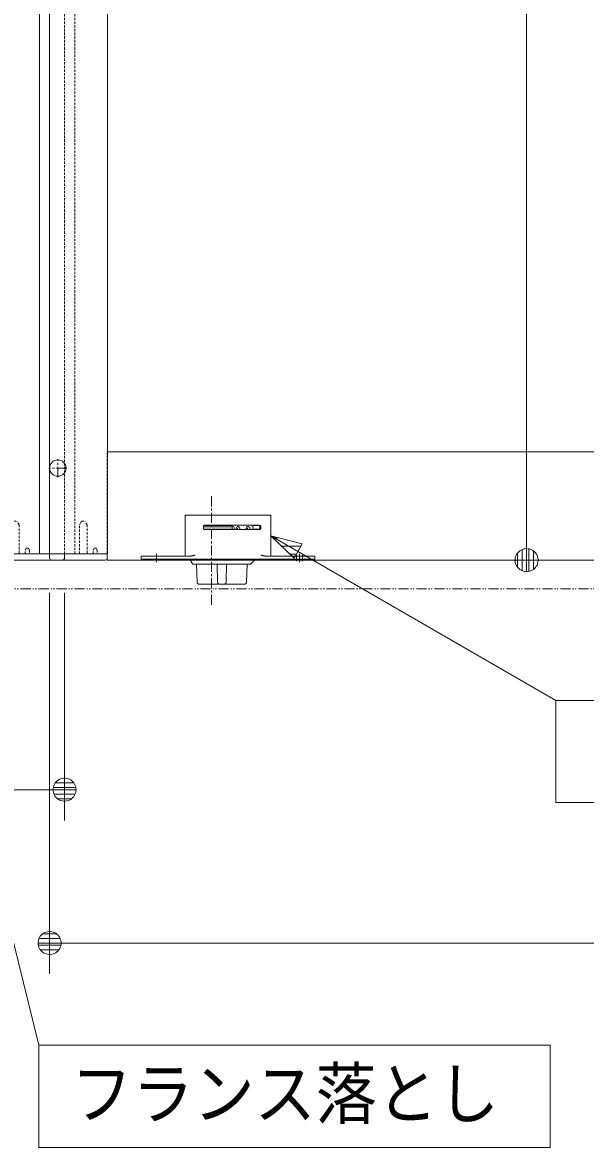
# Model space of a CAD drawing. Units: millimetres, scale not verified. Extents: x -4547 to 4547, y -2284 to 2284.
# Drawn here: x -66 to 209, y -1769 to -1219 of the extents above; entities that cross this region are included whole.
import ezdxf
from ezdxf.enums import TextEntityAlignment as Align

# ---------------------------------------------------------------- set-up
doc = ezdxf.new("R2010")
doc.units = ezdxf.units.MM
doc.header["$LTSCALE"] = 20
for name, pattern in [('CHAIN1', [8, 5, -1, 1, -1]), ('DASHED1', [1.8, 1.2, -0.6]), ('DOUBLE_CHAIN1', [8.8, 5, -1, 0.6, -0.6, 0.6, -1])]:
    doc.linetypes.add(name, pattern=pattern)
for name, color, linetype, lineweight in [('0-0_3一般', 7, 'Continuous', 9), ('0-2_0', 7, 'Continuous', 9), ('0-3_2寸法-3', 7, 'Continuous', 9), ('0-4_2寸法-1', 7, 'Continuous', 9)]:
    doc.layers.add(name, color=color, linetype=linetype, lineweight=lineweight)
doc.styles.add('ＭＳ ゴシック', font='')
doc.styles.get('ＭＳ ゴシック').set_extended_font_data('MS Gothic')

# ---------------------------------------------------------------- blocks, each defined once
blk = doc.blocks.new('_Dot')
at = {"layer": '0-2_0'}
for p, q in [((-10, 0), (-20, 0)), ((9.78, 2), (-9.78, 2)), ((7.99, 6), (-7.99, 6)), ((9.16, -3.98), (-9.16, -3.98)), ((6, -7.98), (-6, -7.98))]:
    blk.add_line(p, q, dxfattribs=at)
for points in [[(10, 0), (9.92, 1.25), (9.69, 2.49), (9.3, 3.68), (8.76, 4.82), (8.09, 5.88), (7.29, 6.85), (6.37, 7.71), (5.36, 8.44), (4.26, 9.05), (3.09, 9.51), (1.87, 9.82), (0.63, 9.98), (-0.63, 9.98), (-1.87, 9.82), (-3.09, 9.51), (-4.26, 9.05), (-5.36, 8.44), (-6.37, 7.71), (-7.29, 6.85), (-8.09, 5.88), (-8.76, 4.82), (-9.3, 3.68), (-9.69, 2.49), (-9.92, 1.25), (-10, 0), (0, 0)], [(-10, 0), (-9.92, -1.25), (-9.69, -2.49), (-9.3, -3.68), (-8.76, -4.82), (-8.09, -5.88), (-7.29, -6.85), (-6.37, -7.71), (-5.36, -8.44), (-4.26, -9.05), (-3.09, -9.51), (-1.87, -9.82), (-0.63, -9.98), (0.63, -9.98), (1.87, -9.82), (3.09, -9.51), (4.26, -9.05), (5.36, -8.44), (6.37, -7.71), (7.29, -6.85), (8.09, -5.88), (8.76, -4.82), (9.3, -3.68), (9.69, -2.49), (9.92, -1.25), (10, 0), (0, 0)]]:
    blk.add_lwpolyline(points, close=True, dxfattribs=at)
blk = doc.blocks.new('グループ-103')
at = {"layer": '0-0_3一般', "linetype": 'CHAIN1'}
for p, q in [((25828.5, -28828), (25828.5, -28652)), ((25916.5, -28740), (25740.5, -28740))]:
    blk.add_line(p, q, dxfattribs=at)
at = {"layer": '0-0_3一般'}
blk.add_circle((25828.5, -28740), 80, dxfattribs=at)
blk = doc.blocks.new('グループ-106')
at = {"layer": '0-0_3一般', "linetype": 'DASHED1'}
for p, q in [((25396.5, -29260), (25376.5, -29294.6)), ((25396.5, -29260), (25430.5, -29260)), ((25450.5, -29294.6), (25430.5, -29260)), ((25376.5, -29580), (25376.5, -29294.6)), ((25450.5, -29294.6), (25450.5, -29580)), ((25515.7, -29541.2), (25515.8, -29541.2)), ((25525.7, -29524), (25535.3, -29524)), ((25535.3, -29524), (25540.5, -29524)), ((25540.5, -29524), (25550.5, -29541.2)), ((25545.3, -29541.2), (25544.5, -29541.3)), ((25550.4, -29541.1), (25550.5, -29541.2))]:
    blk.add_line(p, q, dxfattribs=at)
at = {"layer": '0-0_3一般'}
for p, q in [((25330.5, -29620), (25330.5, -29580)), ((25330.5, -29580), (25894.5, -29580)), ((25894.5, -29620), (25894.5, -29580)), ((25874.5, -29640), (25350.5, -29640))]:
    blk.add_line(p, q, dxfattribs=at)
at = {"layer": '0-0_3一般', "linetype": 'DASHED1'}
for points in [[(25510.5, -29580), (25510.5, -29541.3), (25510.6, -29541.2)], [(25510.6, -29541.2), (25520.5, -29524), (25525.7, -29524)], [(25510.6, -29541.2), (25510.7, -29541.1), (25510.8, -29541.1), (25510.9, -29541), (25511, -29540.9), (25511.1, -29540.8), (25511.2, -29540.8), (25511.3, -29540.7), (25511.4, -29540.7), (25511.6, -29540.6), (25511.7, -29540.6), (25511.8, -29540.6), (25511.9, -29540.6), (25512, -29540.5), (25512.2, -29540.5), (25512.3, -29540.5), (25512.4, -29540.5), (25512.6, -29540.5), (25512.7, -29540.6), (25512.9, -29540.6), (25513, -29540.6), (25513.2, -29540.7), (25513.3, -29540.7), (25513.4, -29540.7), (25513.6, -29540.8), (25513.7, -29540.8), (25513.9, -29540.8), (25514, -29540.9), (25514.2, -29540.9), (25514.3, -29540.9), (25514.4, -29540.9), (25514.6, -29541), (25514.7, -29541), (25514.8, -29541), (25515, -29541.1), (25515.1, -29541.1), (25515.3, -29541.1), (25515.4, -29541.2), (25515.5, -29541.2), (25515.7, -29541.2)], [(25545.3, -29541.2), (25545.4, -29541.2), (25545.6, -29541.2), (25545.7, -29541.2), (25545.8, -29541.1), (25546, -29541.1), (25546.1, -29541.1), (25546.2, -29541), (25546.4, -29541), (25546.5, -29541), (25546.7, -29540.9), (25546.8, -29540.9), (25546.9, -29540.9), (25547.1, -29540.8), (25547.2, -29540.8), (25547.4, -29540.8), (25547.5, -29540.7), (25547.7, -29540.7), (25547.8, -29540.7), (25548, -29540.6), (25548.1, -29540.6), (25548.3, -29540.6), (25548.4, -29540.5), (25548.5, -29540.5), (25548.7, -29540.5), (25548.8, -29540.5), (25548.9, -29540.5), (25549.1, -29540.5), (25549.2, -29540.5), (25549.3, -29540.5), (25549.5, -29540.6), (25549.6, -29540.6), (25549.7, -29540.6), (25549.8, -29540.7), (25549.9, -29540.7), (25550, -29540.8), (25550.1, -29540.9), (25550.2, -29541), (25550.3, -29541), (25550.4, -29541.1)], [(25550.5, -29541.2), (25550.5, -29541.3), (25550.5, -29580)]]:
    blk.add_lwpolyline(points, dxfattribs=at)
at = {"layer": '0-0_3一般'}
for centre, start, end in [((25350.5, -29620), 180, 270), ((25874.5, -29620), 270, 0)]:
    blk.add_arc(centre, 20, start, end, dxfattribs=at)
blk = doc.blocks.new('グループ-107')
at = {"layer": '0-0_3一般'}
for p, q in [((25648.5, 16720), (25648.5, -29580)), ((25648.5, -29580), (25330.5, -29580))]:
    blk.add_line(p, q, dxfattribs=at)
at = {"layer": '0-0_3一般', "linetype": 'DASHED1'}
blk.add_lwpolyline([(25648.5, -29580), (25894.5, -29580), (25894.5, 16720), (25648.5, 16720)], dxfattribs=at)
blk = doc.blocks.new('グループ-109')
at = {"layer": '0-0_3一般', "linetype": 'DASHED1'}
for p, q in [((26060.5, -29260), (26040.5, -29294.6)), ((26060.5, -29260), (26094.5, -29260)), ((26114.5, -29294.6), (26094.5, -29260)), ((26040.5, -29580), (26040.5, -29294.6)), ((26114.5, -29294.6), (26114.5, -29580)), ((26179.7, -29541.2), (26179.8, -29541.2)), ((26189.7, -29524), (26199.3, -29524)), ((26199.3, -29524), (26204.5, -29524)), ((26204.5, -29524), (26214.5, -29541.2)), ((26209.3, -29541.2), (26208.5, -29541.3)), ((26214.4, -29541.1), (26214.5, -29541.2))]:
    blk.add_line(p, q, dxfattribs=at)
at = {"layer": '0-0_3一般'}
for p, q in [((25748.5, -29620), (25748.5, -29580)), ((25748.5, -29580), (26312.5, -29580)), ((26312.5, -29620), (26312.5, -29580)), ((26292.5, -29640), (25768.5, -29640))]:
    blk.add_line(p, q, dxfattribs=at)
at = {"layer": '0-0_3一般', "linetype": 'DASHED1'}
for points in [[(26174.5, -29580), (26174.5, -29541.3), (26174.6, -29541.2)], [(26174.6, -29541.2), (26184.5, -29524), (26189.7, -29524)], [(26174.6, -29541.2), (26174.7, -29541.1), (26174.8, -29541.1), (26174.9, -29541), (26175, -29540.9), (26175.1, -29540.8), (26175.2, -29540.8), (26175.3, -29540.7), (26175.4, -29540.7), (26175.6, -29540.6), (26175.7, -29540.6), (26175.8, -29540.6), (26175.9, -29540.6), (26176, -29540.5), (26176.2, -29540.5), (26176.3, -29540.5), (26176.4, -29540.5), (26176.6, -29540.5), (26176.7, -29540.6), (26176.9, -29540.6), (26177, -29540.6), (26177.2, -29540.7), (26177.3, -29540.7), (26177.4, -29540.7), (26177.6, -29540.8), (26177.7, -29540.8), (26177.9, -29540.8), (26178, -29540.9), (26178.2, -29540.9), (26178.3, -29540.9), (26178.4, -29540.9), (26178.6, -29541), (26178.7, -29541), (26178.8, -29541), (26179, -29541.1), (26179.1, -29541.1), (26179.3, -29541.1), (26179.4, -29541.2), (26179.5, -29541.2), (26179.7, -29541.2)], [(26209.3, -29541.2), (26209.4, -29541.2), (26209.6, -29541.2), (26209.7, -29541.2), (26209.8, -29541.1), (26210, -29541.1), (26210.1, -29541.1), (26210.2, -29541), (26210.4, -29541), (26210.5, -29541), (26210.7, -29540.9), (26210.8, -29540.9), (26210.9, -29540.9), (26211.1, -29540.8), (26211.2, -29540.8), (26211.4, -29540.8), (26211.5, -29540.7), (26211.7, -29540.7), (26211.8, -29540.7), (26212, -29540.6), (26212.1, -29540.6), (26212.3, -29540.6), (26212.4, -29540.5), (26212.5, -29540.5), (26212.7, -29540.5), (26212.8, -29540.5), (26212.9, -29540.5), (26213.1, -29540.5), (26213.2, -29540.5), (26213.3, -29540.5), (26213.5, -29540.6), (26213.6, -29540.6), (26213.7, -29540.6), (26213.8, -29540.7), (26213.9, -29540.7), (26214, -29540.8), (26214.1, -29540.9), (26214.2, -29541), (26214.3, -29541), (26214.4, -29541.1)], [(26214.5, -29541.2), (26214.5, -29541.3), (26214.5, -29580)]]:
    blk.add_lwpolyline(points, dxfattribs=at)
at = {"layer": '0-0_3一般'}
for centre, start, end in [((25768.5, -29620), 180, 270), ((26292.5, -29620), 270, 0)]:
    blk.add_arc(centre, 20, start, end, dxfattribs=at)
blk = doc.blocks.new('グループ-111')
at = {"layer": '0-0_3一般', "linetype": 'DOUBLE_CHAIN1'}
blk.add_line((16311.1, -29920), (42816.3, -29920), dxfattribs=at)
blk = doc.blocks.new('グループ-112')
at = {"layer": '0-0_3一般'}
for p, q in [((25748.5, -29580), (25748.5, 16720)), ((26314.5, -28580), (26314.5, 15660)), ((26314.5, -28580), (40774.5, -28580)), ((26314.5, -29580), (26314.5, -28580)), ((25994.5, -29580), (25748.5, -29580)), ((25994.5, -29580), (26312.5, -29580)), ((26312.5, -29580), (26314.5, -29580)), ((40774.5, -29640), (26314.5, -29640))]:
    blk.add_line(p, q, dxfattribs=at)
at = {"layer": '0-0_3一般', "linetype": 'DASHED1'}
for p, q in [((25994.5, -29580), (25994.5, 16720)), ((26314.5, -28580), (26312.5, -28580)), ((26312.5, -28580), (26312.5, -29580))]:
    blk.add_line(p, q, dxfattribs=at)
at = {"layer": '0-0_3一般', "linetype": 'DOUBLE_CHAIN1'}
blk.add_line((26317.3, -28580), (26315.3, -28580), dxfattribs=at)
at = {"layer": '0-0_3一般'}
blk.add_lwpolyline([(26312.5, -29580), (26312.5, -29640), (26314.5, -29640)], dxfattribs=at)
blk = doc.blocks.new('グループ-124')
at = {"layer": '0-0_3一般', "linetype": 'CHAIN1'}
blk.add_line((27332.5, -30076), (27332.5, -29000), dxfattribs=at)
at = {"layer": '0-0_3一般'}
for p, q in [((27072.5, -29590), (27072.5, -29216)), ((27073.5, -29200), (27083.5, -29200)), ((27073.5, -29210.4), (27073.5, -29200)), ((27083.5, -29200), (27088.5, -29200)), ((27088.5, -29200), (27172.5, -29200)), ((27812.5, -29200), (27896.5, -29200)), ((27912.5, -29590), (27912.5, -29216)), ((27252.5, -29308), (27252.5, -29332)), ((27252.5, -29316), (27532.5, -29316)), ((27254.5, -29302), (27532.5, -29302)), ((27472.5, -29338), (27254.5, -29338)), ((27802.5, -29298), (27262.5, -29298)), ((27262.5, -29342), (27802.5, -29342)), ((27472.5, -29338), (27532.5, -29338)), ((27532.5, -29298), (27532.5, -29302)), ((27532.5, -29302), (27532.5, -29316)), ((27532.5, -29338), (27532.5, -29316)), ((27532.5, -29338), (27532.5, -29342)), ((27552.5, -29342), (27552.5, -29320)), ((27586.1, -29328.8), (27586.3, -29328.5)), ((27683.2, -29328.8), (27683.4, -29328.5)), ((27735.5, -29298), (27735.5, -29300)), ((27735.5, -29300), (27735.5, -29336)), ((27805.5, -29300), (27735.5, -29300)), ((27767.5, -29336), (27766.2, -29342)), ((27782.9, -29336.1), (27782.9, -29336)), ((27804.5, -29341.5), (27804.5, -29341.6)), ((27805.5, -29298.5), (27805.5, -29300)), ((27812.5, -29332), (27812.5, -29308)), ((26642.5, -29600), (26872.5, -29600)), ((26642.5, -29600), (26642.5, -29630)), ((26792.5, -29580), (26792.5, -29660)), ((26872.5, -29600), (27126.7, -29600)), ((27171.4, -29590.4), (27172.5, -29590)), ((27813.7, -29590.4), (27812.5, -29590)), ((27858.4, -29600), (28242.5, -29600)), ((28162.5, -29590), (28162.5, -29650)), ((28192.5, -29580), (28192.5, -29660)), ((28222.5, -29590), (28222.5, -29650)), ((26642.5, -29630), (26872.5, -29630)), ((26642.5, -29630), (26652.5, -29640)), ((26872.5, -29640), (26652.5, -29640)), ((26872.5, -29630), (28242.5, -29630)), ((27332.5, -29640), (26872.5, -29640)), ((27136.5, -29663.9), (27152.5, -29680)), ((27332.5, -29680), (27152.5, -29680)), ((27185.9, -29680), (27190.5, -29856.5)), ((27532.5, -29680), (27332.5, -29680)), ((27385.9, -29680), (27390.5, -29856.5)), ((27474.5, -29856.5), (27479.2, -29680)), ((28242.5, -29640), (27532.5, -29640)), ((27712.5, -29680), (27532.5, -29680)), ((27674.5, -29856.5), (27679.2, -29680)), ((27712.5, -29680), (27752.5, -29640)), ((27454.5, -29876), (27210.5, -29876)), ((27654.5, -29876), (27410.5, -29876))]:
    blk.add_line(p, q, dxfattribs=at)
for points in [[(27172.5, -29200), (27252.5, -29200), (27652.5, -29200), (27812.5, -29200)], [(27896.5, -29200), (27901.5, -29200), (27911.5, -29200), (27911.5, -29210.4)], [(27571.9, -29342), (27572.1, -29341.3), (27572.2, -29340.5), (27572.4, -29339.8), (27572.5, -29339), (27572.7, -29338.2), (27572.8, -29337.3), (27573, -29336.4), (27573.2, -29335.5), (27573.3, -29334.6), (27573.5, -29333.7), (27573.7, -29332.7), (27573.9, -29331.7), (27574.1, -29330.7), (27574.2, -29329.6), (27574.5, -29328.5), (27574.8, -29327.5), (27575.1, -29326.4), (27575.5, -29325.3), (27576, -29324.2), (27576.6, -29323.1), (27577.2, -29322), (27577.9, -29320.9), (27578.6, -29319.7), (27579.4, -29318.6), (27580.3, -29317.5), (27581.3, -29316.3), (27582.3, -29315.2), (27583.3, -29314), (27584.5, -29313), (27585.6, -29312.1), (27586.7, -29311.3), (27587.8, -29310.7), (27588.9, -29310.3), (27590, -29310.1), (27591.1, -29310), (27592.2, -29310.1), (27593.3, -29310.3), (27594.4, -29310.7), (27595.5, -29311.3)], [(27590, -29342), (27590, -29341.7), (27589.9, -29341.3), (27589.8, -29341), (27589.7, -29340.6), (27589.6, -29340.3), (27589.5, -29339.9), (27589.3, -29339.6), (27589.2, -29339.3), (27589.1, -29338.9), (27588.9, -29338.6), (27588.7, -29338.2), (27588.6, -29337.9), (27588.4, -29337.5), (27588.2, -29337.2), (27588, -29336.8), (27587.8, -29336.5), (27587.6, -29336.1), (27587.4, -29335.8), (27587.2, -29335.5), (27586.9, -29335.1), (27586.7, -29334.8), (27586.5, -29334.4), (27586.3, -29334.1), (27586.1, -29333.7), (27586, -29333.4), (27585.9, -29333.1), (27585.8, -29332.7), (27585.7, -29332.4), (27585.6, -29332.1), (27585.6, -29331.7), (27585.5, -29331.4), (27585.5, -29331.1), (27585.6, -29330.8), (27585.6, -29330.4), (27585.7, -29330.1), (27585.7, -29329.8), (27585.8, -29329.5), (27586, -29329.2), (27586.1, -29328.8)], [(27595.5, -29311.3), (27596.6, -29312.1), (27597.8, -29313), (27598.9, -29314), (27599.9, -29315.2), (27600.9, -29316.3), (27601.9, -29317.5), (27602.8, -29318.6), (27603.6, -29319.7), (27604.3, -29320.9), (27605, -29322), (27605.6, -29323.1), (27606.2, -29324.2), (27606.7, -29325.3), (27607.1, -29326.4), (27607.4, -29327.5), (27607.7, -29328.5), (27608, -29329.6), (27608.2, -29330.7), (27608.3, -29331.7), (27608.5, -29332.7), (27608.7, -29333.7), (27608.9, -29334.6), (27609.1, -29335.5), (27609.2, -29336.4), (27609.4, -29337.3), (27609.6, -29338.2), (27609.7, -29339), (27609.9, -29339.8), (27610, -29340.5), (27610.2, -29341.3), (27610.3, -29342)], [(27669.1, -29342), (27669.2, -29341.3), (27669.4, -29340.5), (27669.5, -29339.8), (27669.7, -29339), (27669.8, -29338.2), (27670, -29337.3), (27670.1, -29336.4), (27670.3, -29335.5), (27670.5, -29334.6), (27670.7, -29333.7), (27670.8, -29332.7), (27671, -29331.7), (27671.2, -29330.7), (27671.4, -29329.6), (27671.6, -29328.5), (27671.9, -29327.5), (27672.3, -29326.4), (27672.7, -29325.3), (27673.2, -29324.2), (27673.7, -29323.1), (27674.3, -29322), (27675, -29320.9), (27675.8, -29319.7), (27676.6, -29318.6), (27677.5, -29317.5), (27678.4, -29316.3), (27679.4, -29315.2), (27680.5, -29314), (27681.6, -29313), (27682.7, -29312.1), (27683.8, -29311.3), (27684.9, -29310.7), (27686, -29310.3), (27687.1, -29310.1), (27688.3, -29310), (27689.4, -29310.1), (27690.5, -29310.3), (27691.6, -29310.7), (27692.7, -29311.3)], [(27687.2, -29342), (27687.1, -29341.7), (27687, -29341.3), (27686.9, -29341), (27686.8, -29340.6), (27686.7, -29340.3), (27686.6, -29339.9), (27686.5, -29339.6), (27686.3, -29339.3), (27686.2, -29338.9), (27686, -29338.6), (27685.9, -29338.2), (27685.7, -29337.9), (27685.5, -29337.5), (27685.4, -29337.2), (27685.2, -29336.8), (27685, -29336.5), (27684.7, -29336.1), (27684.5, -29335.8), (27684.3, -29335.5), (27684.1, -29335.1), (27683.8, -29334.8), (27683.6, -29334.4), (27683.4, -29334.1), (27683.3, -29333.7), (27683.1, -29333.4), (27683, -29333.1), (27682.9, -29332.7), (27682.8, -29332.4), (27682.7, -29332.1), (27682.7, -29331.7), (27682.7, -29331.4), (27682.7, -29331.1), (27682.7, -29330.8), (27682.7, -29330.4), (27682.8, -29330.1), (27682.9, -29329.8), (27683, -29329.5), (27683.1, -29329.2), (27683.2, -29328.8)], [(27692.7, -29311.3), (27693.8, -29312.1), (27694.9, -29313), (27696, -29314), (27697.1, -29315.2), (27698.1, -29316.3), (27699, -29317.5), (27699.9, -29318.6), (27700.7, -29319.7), (27701.5, -29320.9), (27702.2, -29322), (27702.8, -29323.1), (27703.3, -29324.2), (27703.8, -29325.3), (27704.2, -29326.4), (27704.6, -29327.5), (27704.9, -29328.5), (27705.1, -29329.6), (27705.3, -29330.7), (27705.5, -29331.7), (27705.7, -29332.7), (27705.9, -29333.7), (27706, -29334.6), (27706.2, -29335.5), (27706.4, -29336.4), (27706.5, -29337.3), (27706.7, -29338.2), (27706.9, -29339), (27707, -29339.8), (27707.2, -29340.5), (27707.3, -29341.3), (27707.5, -29342)], [(27805.5, -29300), (27805.5, -29336), (27735.5, -29336)], [(27784.3, -29342), (27784.3, -29341.8), (27784.3, -29341.7), (27784.2, -29341.5), (27784.2, -29341.4), (27784.2, -29341.2), (27784.1, -29341.1), (27784.1, -29340.9), (27784.1, -29340.8), (27784, -29340.6), (27784, -29340.5), (27784, -29340.3), (27783.9, -29340.2), (27783.9, -29340), (27783.9, -29339.9), (27783.8, -29339.7), (27783.8, -29339.6), (27783.8, -29339.4), (27783.7, -29339.3), (27783.7, -29339.1), (27783.7, -29339), (27783.6, -29338.8), (27783.6, -29338.7), (27783.5, -29338.5), (27783.5, -29338.4), (27783.5, -29338.2), (27783.4, -29338.1), (27783.4, -29337.9), (27783.4, -29337.8), (27783.3, -29337.6), (27783.3, -29337.5), (27783.2, -29337.3), (27783.2, -29337.2), (27783.2, -29337), (27783.1, -29336.9), (27783.1, -29336.7), (27783.1, -29336.6), (27783, -29336.4), (27783, -29336.3), (27782.9, -29336.1)], [(27803.3, -29336), (27803.4, -29336.1), (27803.4, -29336.3), (27803.4, -29336.4), (27803.5, -29336.6), (27803.5, -29336.7), (27803.5, -29336.8), (27803.6, -29337), (27803.6, -29337.1), (27803.6, -29337.3), (27803.7, -29337.4), (27803.7, -29337.5), (27803.7, -29337.7), (27803.8, -29337.8), (27803.8, -29337.9), (27803.8, -29338.1), (27803.9, -29338.2), (27803.9, -29338.4), (27803.9, -29338.5), (27803.9, -29338.6), (27804, -29338.8), (27804, -29338.9), (27804, -29339.1), (27804.1, -29339.2), (27804.1, -29339.4), (27804.1, -29339.5), (27804.1, -29339.6), (27804.2, -29339.8), (27804.2, -29339.9), (27804.2, -29340.1), (27804.2, -29340.2), (27804.3, -29340.3), (27804.3, -29340.5), (27804.3, -29340.6), (27804.4, -29340.8), (27804.4, -29340.9), (27804.4, -29341), (27804.4, -29341.2), (27804.5, -29341.3), (27804.5, -29341.5)], [(27126.7, -29600), (27127.9, -29600), (27129.1, -29599.9), (27130.2, -29599.8), (27131.4, -29599.8), (27132.6, -29599.7), (27133.7, -29599.6), (27134.9, -29599.4), (27136.1, -29599.3), (27137.2, -29599.1), (27138.4, -29599), (27139.6, -29598.8), (27140.7, -29598.6), (27141.9, -29598.4), (27143, -29598.2), (27144.2, -29598), (27145.3, -29597.7), (27146.5, -29597.5), (27147.6, -29597.2), (27148.8, -29596.9), (27149.9, -29596.6), (27151, -29596.3), (27152.2, -29596), (27153.3, -29595.7), (27154.5, -29595.4), (27155.6, -29595), (27156.7, -29594.7), (27157.9, -29594.4), (27159, -29594.1), (27160.1, -29593.8), (27161.3, -29593.4), (27162.4, -29593.1), (27163.5, -29592.8), (27164.7, -29592.4), (27165.8, -29592.1), (27166.9, -29591.7), (27168, -29591.4), (27169.2, -29591.1), (27170.3, -29590.7), (27171.4, -29590.4)], [(27858.4, -29600), (27857.2, -29600), (27856, -29599.9), (27854.8, -29599.8), (27853.7, -29599.8), (27852.5, -29599.7), (27851.3, -29599.6), (27850.2, -29599.4), (27849, -29599.3), (27847.8, -29599.1), (27846.7, -29599), (27845.5, -29598.8), (27844.4, -29598.6), (27843.2, -29598.4), (27842.1, -29598.2), (27840.9, -29598), (27839.8, -29597.7), (27838.6, -29597.5), (27837.5, -29597.2), (27836.3, -29596.9), (27835.2, -29596.6), (27834, -29596.3), (27832.9, -29596), (27831.8, -29595.7), (27830.6, -29595.4), (27829.5, -29595), (27828.3, -29594.7), (27827.2, -29594.4), (27826.1, -29594.1), (27824.9, -29593.8), (27823.8, -29593.4), (27822.7, -29593.1), (27821.5, -29592.8), (27820.4, -29592.4), (27819.3, -29592.1), (27818.2, -29591.7), (27817, -29591.4), (27815.9, -29591.1), (27814.8, -29590.7), (27813.7, -29590.4)], [(28242.5, -29600), (28342.5, -29600), (28342.5, -29630)], [(27136.5, -29663.8), (27136.5, -29655), (27136, -29654.5), (27135.5, -29654), (27135, -29653.5), (27134.4, -29653), (27133.9, -29652.5), (27133.4, -29652), (27132.9, -29651.5), (27132.4, -29651), (27131.8, -29650.5), (27131.3, -29650), (27130.8, -29649.5), (27130.3, -29649), (27129.7, -29648.5), (27129.2, -29648), (27128.7, -29647.5), (27128.2, -29647), (27127.7, -29646.5), (27127.1, -29646), (27126.6, -29645.5), (27126.1, -29645), (27125.6, -29644.5), (27125.1, -29644), (27124.5, -29643.5), (27124, -29643), (27123.5, -29642.5), (27123, -29642), (27122.4, -29641.5), (27121.9, -29641), (27121.4, -29640.5), (27120.9, -29640)], [(28242.5, -29630), (28342.5, -29630), (28332.5, -29640), (28242.5, -29640)]]:
    blk.add_lwpolyline(points, dxfattribs=at)
for centre, radius, start, end in [((27088.5, -29216), 16, 90, 180), ((27896.5, -29216), 16, 0, 90), ((27262.5, -29308), 10, 90, 180), ((27262.5, -29332), 10, 180, 270), ((27542.5, -29320), 10, 0, 180), ((27802.5, -29308), 10, 0, 90), ((27802.5, -29332), 10, 270, 0), ((27062.5, -29590), 10, 270, 0), ((27922.5, -29590), 10, 180, 270), ((27210.5, -29856), 20, 181.5, 270), ((27410.5, -29856), 20, 181.5, 270), ((27454.5, -29856), 20, 270, 358.5), ((27654.5, -29856), 20, 270, 358.5)]:
    blk.add_arc(centre, radius, start, end, dxfattribs=at)
blk = doc.blocks.new('グループ-126')
at = {"layer": '0-0_3一般'}
for name in ['グループ-111', 'グループ-107', 'グループ-112', 'グループ-103', 'グループ-124', 'グループ-106', 'グループ-109']:
    blk.add_blockref(name, (0, 0), dxfattribs=at)
blk = doc.blocks.new('グループ-127')
at = {"layer": '0-0_3一般'}
blk.add_blockref('グループ-126', (0, 0), dxfattribs=at)

msp = doc.modelspace()

# ---------------------------------------------------------------- linework, layer by layer
at = {"layer": '0-3_2寸法-3'}
for p, q in [((55, -1470.15), (194.33, -1550.59)), ((58.83, -1471.1), (55.99, -1471.1)), ((58.83, -1471.1), (55.99, -1471.1)), ((69.67, -1475.1), (60.13, -1475.1)), ((67.45, -1479.1), (64.27, -1479.1)), ((-117.07, -1482), (-58.43, -1719.27))]:
    msp.add_line(p, q, dxfattribs=at)
for points in [[(66.35, -1481.1), (55, -1470.15), (70.3, -1473.96)], [(66.35, -1481.1), (55, -1470.15), (70.3, -1473.96)], [(474.33, -1600.59), (194.33, -1600.59), (194.33, -1550.59), (474.33, -1550.59)], [(191.57, -1769.27), (-58.43, -1769.27), (-58.43, -1719.27), (191.57, -1719.27)]]:
    msp.add_lwpolyline(points, close=True, dxfattribs=at)
at = {"layer": '0-4_2寸法-1'}
for p, q in [((180.03, -597.26), (180.03, -1470.74)), ((195.03, -1482), (195.23, -1482)), ((-53.2, -1498), (-53.2, -1684.27)), ((-45.9, -1498), (-45.9, -1609.27)), ((-436.64, -1594.27), (-57.15, -1594.27)), ((702.85, -1669.27), (-41.94, -1669.27))]:
    msp.add_line(p, q, dxfattribs=at)

# ---------------------------------------------------------------- block references
at = {"layer": '0-0_3一般', "xscale": 0.05, "yscale": 0.05}
msp.add_blockref('グループ-127', (-1340.62, 0), dxfattribs=at)
at = {"layer": '0-4_2寸法-1', "xscale": 0.5627563, "yscale": 0.5627563}
for p, rotation in [((180.03, -1482), 270), ((-53.2, -1669.27), 180)]:
    msp.add_blockref('_Dot', p, dxfattribs=dict(at, rotation=rotation))
msp.add_blockref('_Dot', (-45.9, -1594.27), dxfattribs=at)

# ---------------------------------------------------------------- texts
at = {"layer": '0-3_2寸法-3', "style": 'ＭＳ ゴシック', "width": 0.9}
msp.add_text('フランス落とし', height=24.34, dxfattribs=at).set_placement((-42.64, -1762.36), align=Align.BOTTOM_LEFT)

doc.saveas('drawing.dxf')
